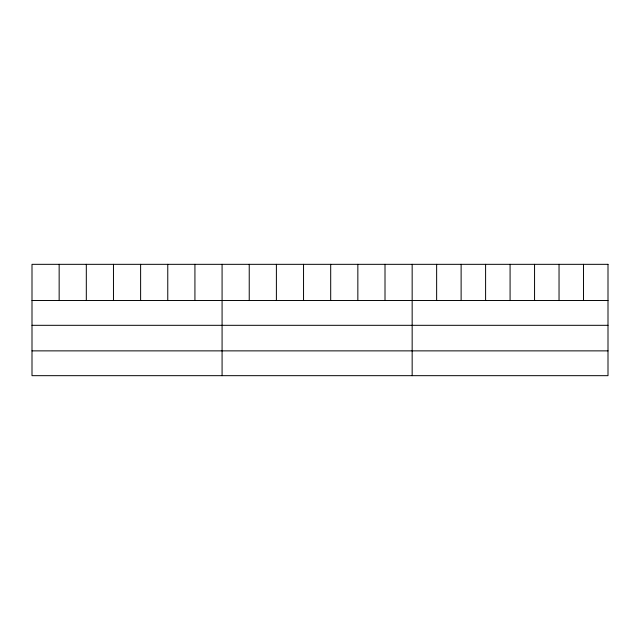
<?xml version="1.0" encoding="UTF-8"?>
<svg xmlns="http://www.w3.org/2000/svg" width="640" height="640" viewBox="0 0 640 640"><rect width="100%" height="100%" fill="white"/><g stroke="black" fill="none" stroke-linecap="round" stroke-linejoin="round"><path stroke-width="0.96" d="M32 300.512L608 300.512M32 325.312L608 325.312M32 350.872L608 350.872M583.52 264.328L583.52 300.512M559.04 264.328L559.04 300.512M534.56 264.328L534.56 300.512M510.08 264.328L510.08 300.512M485.6 264.328L485.6 300.512M461.12 264.328L461.12 300.512M436.64 264.328L436.64 300.512M412.16 264.328L412.16 375.672M385.008 264.328L385.008 300.512M357.848 264.328L357.848 300.512M330.696 264.328L330.696 300.512M303.544 264.328L303.544 300.512M276.392 264.328L276.392 300.512M249.232 264.328L249.232 300.512M222.08 264.328L222.08 375.672M194.928 264.328L194.928 300.512M167.768 264.328L167.768 300.512M140.616 264.328L140.616 300.512M113.464 264.328L113.464 300.512M86.312 264.328L86.312 300.512M59.152 264.328L59.152 300.512M608 264.328L32 264.328L32 375.672L608 375.672L608 264.328"/></g></svg>
